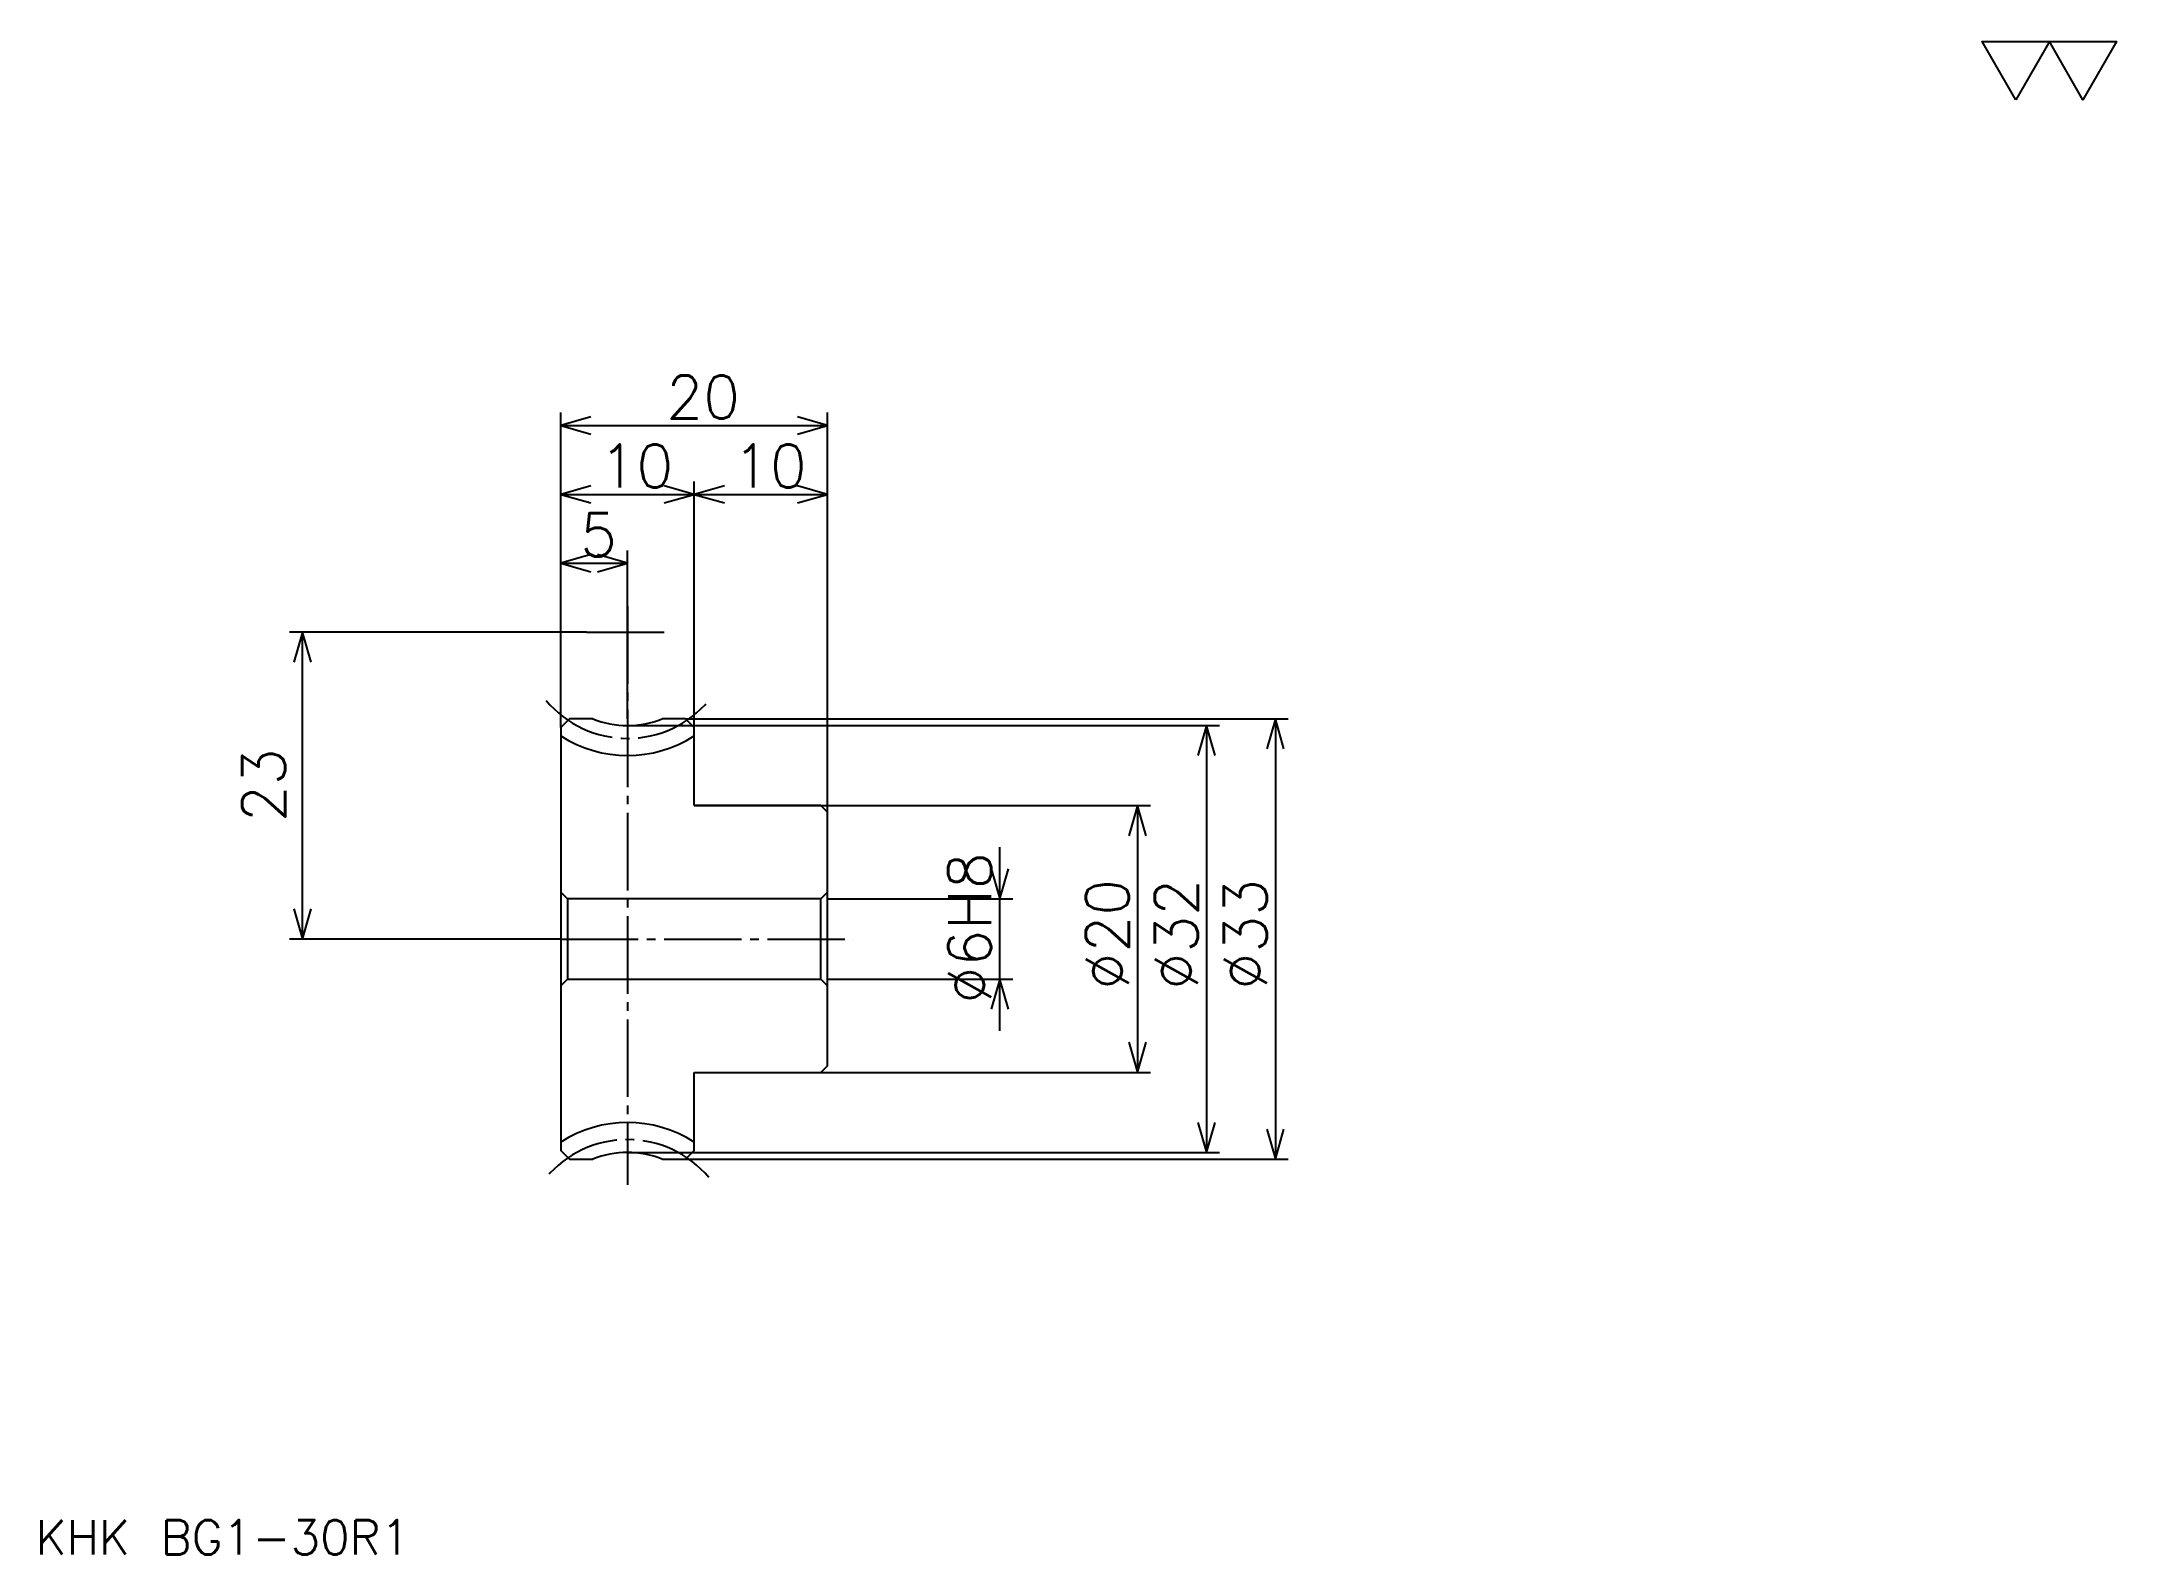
# Model space of a CAD drawing. Extents: x 7 to 162, y 7 to 120.
import ezdxf

# ---------------------------------------------------------------- set-up
doc = ezdxf.new("R2010")
doc.units = 0
doc.linetypes.add('DASHDOT', pattern=[7.741935, 5.806452, -0.645161, 0.645161, -0.645161])
doc.layers.get('0').update_dxf_attribs({"linetype": 'CONTINUOUS'})
doc.layers.add('DASHDOT', color=6, linetype='DASHDOT')
doc.styles.add('KANJI', font='TXT', dxfattribs={"bigfont": 'BIGFONT'})

msp = doc.modelspace()

# ---------------------------------------------------------------- linework, layer by layer
at = {"color": 5}
for p, q in [((45.80645, 69.725807), (45.80645, 92.677422)), ((65.80645, 69.725807), (65.80645, 92.677422)), ((45.80645, 91.709679), (65.80645, 91.709679)), ((55.80645, 69.725807), (55.80645, 87.516129)), ((45.80645, 86.548386), (55.80645, 86.548386)), ((55.80645, 86.548386), (65.80645, 86.548386)), ((45.80645, 81.3871), (50.80645, 81.3871)), ((50.80645, 69.725807), (50.80645, 82.354843)), ((47.741932, 76.225807), (25.483868, 76.225807)), ((26.451611, 53.225807), (26.451611, 76.225807)), ((45.80645, 69.080643), (45.80645, 69.725807)), ((50.80645, 69.225807), (65.80645, 69.225807)), ((55.161289, 69.725807), (65.80645, 69.725807)), ((55.80645, 69.080643), (55.80645, 69.725807)), ((65.80645, 69.725807), (100.322578, 69.725807)), ((65.80645, 62.725807), (65.80645, 69.725807)), ((65.80645, 69.225807), (95.161285, 69.225807)), ((94.193542, 69.225807), (94.193542, 37.225807)), ((99.354836, 69.725807), (99.354836, 36.725807)), ((55.80645, 63.225807), (65.80645, 63.225807)), ((65.80645, 63.225807), (90, 63.225807)), ((89.032257, 63.225807), (89.032257, 43.225807)), ((78.709671, 46.354839), (78.709671, 60.096775)), ((65.80645, 56.225807), (79.677414, 56.225807)), ((45.80645, 53.225807), (25.483868, 53.225807)), ((65.80645, 50.225807), (79.677414, 50.225807)), ((55.80645, 43.225807), (65.80645, 43.225807)), ((65.80645, 43.225807), (90, 43.225807)), ((50.80645, 37.225807), (65.80645, 37.225807)), ((55.161289, 36.725807), (65.80645, 36.725807)), ((65.80645, 37.225807), (95.161285, 37.225807)), ((65.80645, 36.725807), (100.322578, 36.725807))]:
    msp.add_line(p, q, dxfattribs=at)
at = {"color": 4}
for p, q in [((65.80645, 56.725807), (65.30645, 56.225807)), ((45.80645, 49.725807), (46.30645, 50.225807)), ((65.80645, 49.725807), (65.30645, 50.225807))]:
    msp.add_line(p, q, dxfattribs=at)
at = {"color": 7}
msp.add_lwpolyline([(154.838715, 116.129036), (152.322586, 120.490326), (162.3871, 120.490326), (159.870972, 116.129036), (157.354843, 120.490326), (154.838715, 116.129036)], dxfattribs=at)
at = {"color": 5}
for points in [[(48.064514, 92.354843), (45.80645, 91.709679), (48.064514, 91.064514)], [(63.548386, 91.064514), (65.80645, 91.709679), (63.548386, 92.354843)], [(48.064514, 87.193542), (45.80645, 86.548386), (48.064514, 85.903229)], [(53.548386, 85.903229), (55.80645, 86.548386), (53.548386, 87.193542)], [(58.064514, 87.193542), (55.80645, 86.548386), (58.064514, 85.903229)], [(63.548386, 85.903229), (65.80645, 86.548386), (63.548386, 87.193542)], [(48.064514, 82.032257), (45.80645, 81.3871), (48.064514, 80.741936)], [(48.548386, 80.741936), (50.80645, 81.3871), (48.548386, 82.032257)], [(27.096771, 73.967743), (26.451611, 76.225807), (25.80645, 73.967743)], [(94.838707, 66.967743), (94.193542, 69.225807), (93.548386, 66.967743)], [(100, 67.467743), (99.354836, 69.725807), (98.709671, 67.467743)], [(89.677414, 60.967743), (89.032257, 63.225807), (88.3871, 60.967743)], [(78.064514, 58.483871), (78.709671, 56.225807), (79.354836, 58.483871)], [(25.80645, 55.483871), (26.451611, 53.225807), (27.096771, 55.483871)], [(79.354836, 47.967743), (78.709671, 50.225807), (78.064514, 47.967743)], [(88.3871, 45.483871), (89.032257, 43.225807), (89.677414, 45.483871)], [(93.548386, 39.483871), (94.193542, 37.225807), (94.838707, 39.483871)], [(98.709671, 38.983871), (99.354836, 36.725807), (100, 38.983871)]]:
    msp.add_lwpolyline(points, dxfattribs=at)
at = {"color": 4}
for points in [[(48.208374, 69.725807), (46.451611, 69.725807), (45.80645, 69.080643), (45.80645, 49.725807)], [(55.80645, 63.225807), (55.80645, 69.080643), (55.161289, 69.725807), (53.404526, 69.725807)], [(55.80645, 43.225807), (65.30645, 43.225807), (65.80645, 43.725807), (65.80645, 62.725807), (65.30645, 63.225807), (55.80645, 63.225807)], [(45.80645, 56.725807), (46.30645, 56.225807), (46.30645, 50.225807), (65.30645, 50.225807), (65.30645, 56.225807), (46.30645, 56.225807)], [(45.80645, 49.725807), (45.80645, 37.370968), (46.451611, 36.725807), (48.208374, 36.725807)], [(53.404526, 36.725807), (55.161289, 36.725807), (55.80645, 37.370968), (55.80645, 43.225807)]]:
    msp.add_lwpolyline(points, dxfattribs=at)
for centre, radius, start, end in [((50.80645, 76.225807), 9.25, 237.27955606, 302.72044394), ((50.80645, 76.225807), 7, 248.21321192, 291.78678997), ((50.80645, 30.225807), 9.25, 57.27955606, 122.72044394), ((50.80645, 30.225807), 7, 68.21321003, 111.78678808)]:
    msp.add_arc(centre, radius, start, end, dxfattribs=at)
at = {"layer": 'DASHDOT', "color": 7}
for p, q in [((50.80645, 78.161293), (50.80645, 34.790321)), ((47.741932, 76.225807), (53.870964, 76.225807)), ((45.80645, 53.225807), (67.741936, 53.225807))]:
    msp.add_line(p, q, dxfattribs=at)
for centre, start, end in [((50.80645, 76.225807), 219.99999648, 320.00000553), ((50.80645, 30.225807), 39.99999447, 140.00000352)]:
    msp.add_arc(centre, 7.965, start, end, dxfattribs=at)

# ---------------------------------------------------------------- texts
at = {"color": 7, "style": 'KANJI'}
for s, height, p in [('20', 3.225806, (53.709675, 92.225807)), ('10', 3.225806, (48.709675, 87.064514)), ('10', 3.225806, (58.709675, 87.064514)), ('5', 3.225806, (47.258064, 81.903229)), ('KHK BG1-30R1', 2.580645, (6.451613, 7.096774))]:
    msp.add_text(s, height=height, dxfattribs=at).set_placement(p)
for s, p in [('23', (25.161287, 61.983871)), ('%%c6H8', (78.064514, 48.387096)), ('%%c20', (88.3871, 49.435486)), ('%%c32', (93.548386, 49.435486)), ('%%c33', (98.709671, 49.435486))]:
    msp.add_text(s, height=3.225806, rotation=90, dxfattribs=at).set_placement(p)

doc.saveas('drawing.dxf')
